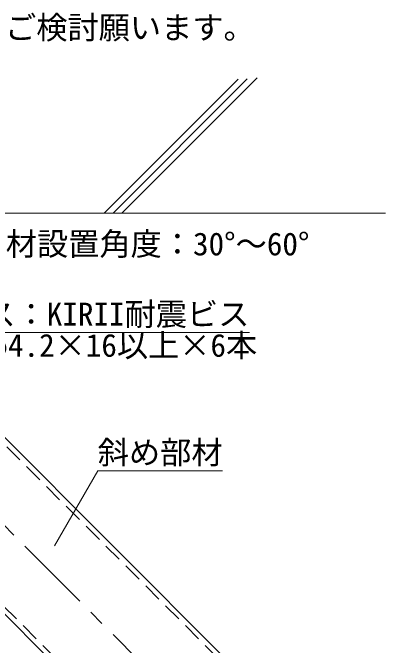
# Model space of a CAD drawing. Units: millimetres on the paper, enlarged 30 times, with parts at other scales. Extents: x -5790 to 5910, y -4184 to 4114.
# Drawn here: x 4460 to 5177, y 1982 to 3198 of the extents above; entities that cross this region are included whole.
import ezdxf
from ezdxf.enums import TextEntityAlignment as Align

# ---------------------------------------------------------------- set-up
doc = ezdxf.new("R2010")
doc.units = ezdxf.units.MM
doc.header["$LTSCALE"] = 30
doc.linetypes.add('CHAIN1', pattern=[8, 5, -1, 1, -1])
doc.linetypes.add('DASHED1', pattern=[1.8, 1.2, -0.6])
for name, color, linetype, lineweight in [('1-0_中心線', 4, 'CHAIN1', 9), ('1-4_斜め部材', 4, 'Continuous', 9), ('1-6_文字', 7, 'Continuous', 18), ('1-9_躯体', 4, 'DASHED1', 9)]:
    doc.layers.add(name, color=color, linetype=linetype, lineweight=lineweight)
doc.styles.add('ＭＳ ゴシック', font='')
doc.styles.get('ＭＳ ゴシック').set_extended_font_data('MS Gothic')

msp = doc.modelspace()

# ---------------------------------------------------------------- linework, layer by layer
at = {"layer": '1-0_中心線'}
msp.add_line((4929.09, 1727.39), (3802.15, 2854.33), dxfattribs=at)
at = {"layer": '1-4_斜め部材', "linetype": 'DASHED1'}
for p, q in [((5085.22, 1727.39), (4157.51, 2655.1)), ((4772.97, 1727.39), (4001.38, 2498.98))]:
    msp.add_line(p, q, dxfattribs=at)
at = {"layer": '1-4_斜め部材'}
for p, q in [((5098.8, 1727.39), (4164.3, 2661.89)), ((4759.39, 1727.39), (3994.59, 2492.19))]:
    msp.add_line(p, q, dxfattribs=at)
at = {"layer": '1-6_文字'}
for p, q in [((4345.85, 2583.3), (4915.85, 2583.3)), ((4540.87, 2173.43), (4624.03, 2317.46)), ((4624.03, 2317.46), (4864.03, 2317.46))]:
    msp.add_line(p, q, dxfattribs=at)
at = {"layer": '1-9_躯体', "linetype": 'Continuous'}
for p, q in [((4894.12, 3069.74), (4636.52, 2812.14)), ((4911.56, 3070.21), (4653.49, 2812.14)), ((4930.64, 3072.32), (4670.46, 2812.14)), ((5177.06, 2812.14), (3146.98, 2812.14))]:
    msp.add_line(p, q, dxfattribs=at)

# ---------------------------------------------------------------- texts
at = {"layer": '1-6_文字', "color": 4, "style": 'ＭＳ ゴシック'}
for s, p in [('※設計者様にてご検討願います。', (4025.74, 3133.85)), ('斜め部材設置角度：30°～60°', (4267.11, 2718.13)), ('ビス：KIRII耐震ビス', (4345.85, 2583.3)), ('\u3000φ4.2×16以上×6本', (4345.85, 2523.3)), ('斜め部材', (4624.03, 2317.46))]:
    msp.add_text(s, height=43.99, dxfattribs=at).set_placement(p, align=Align.BOTTOM_LEFT)

doc.saveas('drawing.dxf')
